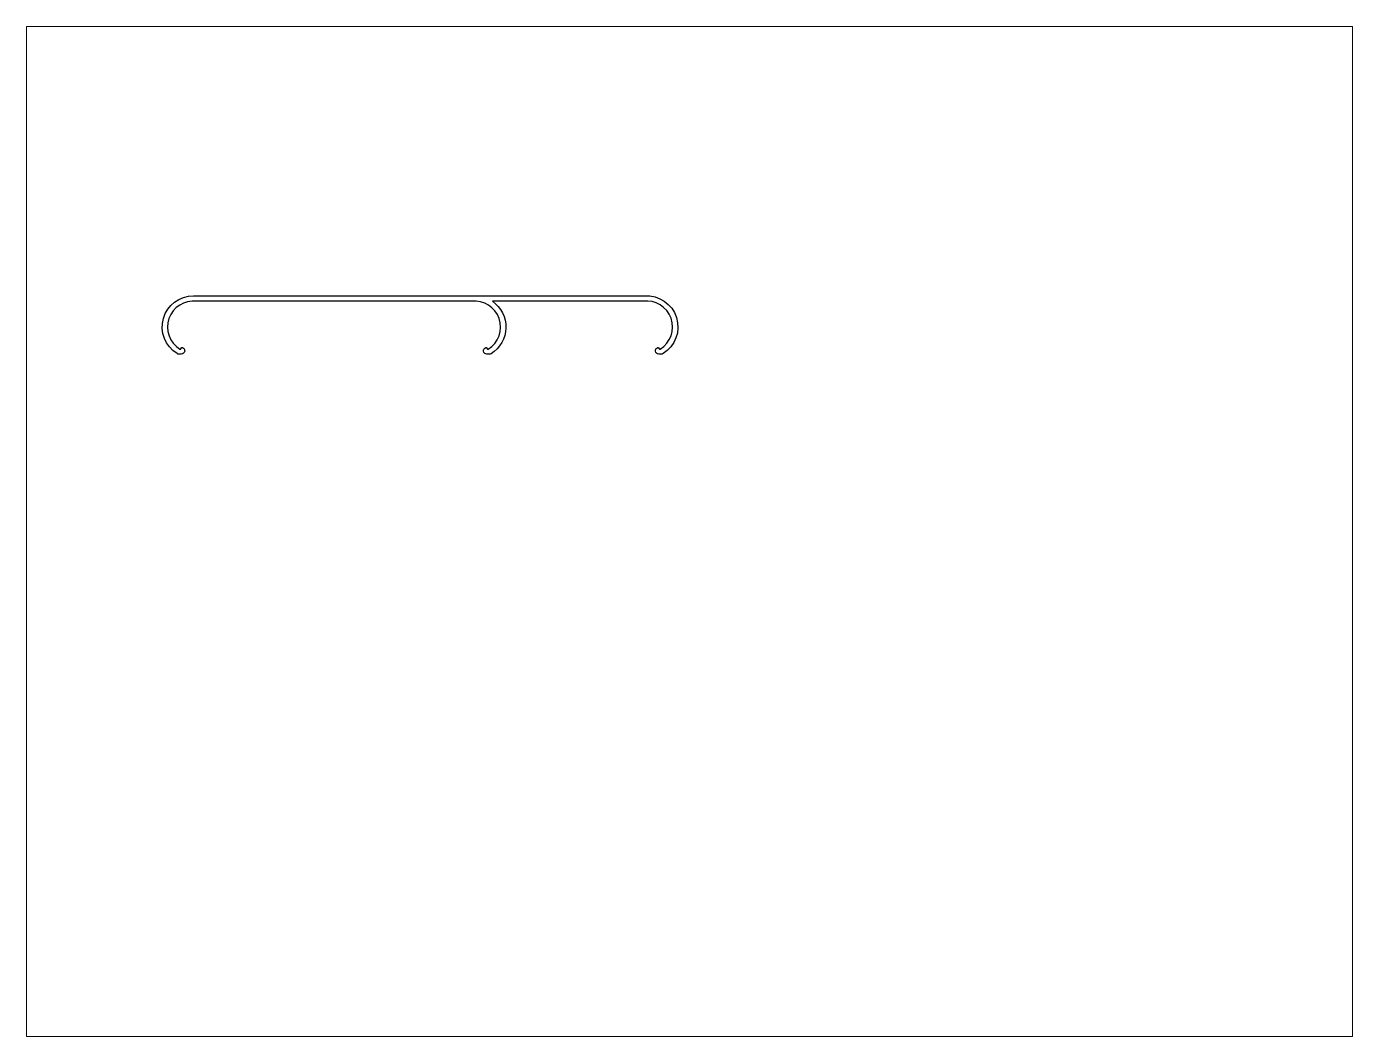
# Paper-space layout 'Layout1' of a CAD drawing. Extents: x 27 to 240, y 20 to 183.
# The model-space entities are those that its viewports show. They can reach past a viewport. Long polylines and large blocks are cut down to what shows.
import ezdxf

# ---------------------------------------------------------------- set-up
doc = ezdxf.new("R2010")
doc.units = 0
doc.header["$LTSCALE"] = 15
doc.layers.get('0').update_dxf_attribs({"linetype": 'CONTINUOUS'})

msp = doc.modelspace()

# ---------------------------------------------------------------- linework, layer by layer
at = {"color": 0, "linetype": 'CONTINUOUS', "ltscale": 0.05}
msp.add_lwpolyline([(131.67, 183.42, 0.421233), (131.95, 183.35, 0.804167), (127.15, 197.3), (47.09, 197.31, 0.804275), (42.29, 183.36, 0.421233), (42.56, 183.43), (42.76, 183.76, -0.359518), (42.99, 183.85, -0.845831), (42.67, 181.91), (41.97, 181.91, -0.138701), (41.45, 182.05, -0.75649), (46.22, 198.91), (177.47, 198.89, -0.781287), (182.81, 182.05, -0.138701), (182.29, 181.91), (181.59, 181.91, -0.845831), (181.27, 183.85, -0.359518), (181.5, 183.76), (181.7, 183.43, 0.421233), (181.97, 183.36, 0.812042), (177.03, 197.29), (133.17, 197.3, -0.542464), (132.78, 182.04, -0.138701), (132.26, 181.9), (131.57, 181.9, -0.845831), (131.24, 183.84, -0.359518), (131.48, 183.75)], format="xyb", close=True, dxfattribs=at)

psp = doc.layouts.get("Layout1")

# ---------------------------------------------------------------- viewports
at = {"layer": '0', "color": 0, "linetype": 'BYBLOCK', "ltscale": 0.05}
psp.add_viewport(center=(133.35, 101.6), size=(213.36, 162.56), view_center_point=(190.51, 130.3), view_height=293.8955, dxfattribs=at)

doc.saveas('drawing.dxf')
